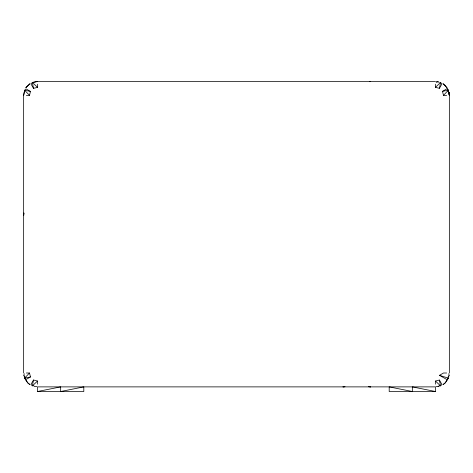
<?xml version="1.0" encoding="UTF-8"?>
<svg xmlns="http://www.w3.org/2000/svg" width="473" height="473" viewBox="0 0 473 473"><rect width="100%" height="100%" fill="white"/><g stroke="black" fill="none" stroke-linecap="round" stroke-linejoin="round"><path stroke-width="0.71" d="M448.901 94.056L449.096 92.738L448.002 90.993M24.2 373.652L23.892 375.597L24.998 377.383L23.904 375.633M23.65 373.002L23.65 95.369L24.62 90.272L26.074 88.936L30.485 91.413L29.497 95.369L26.358 95.369M23.65 95.369L24.649 90.201M439.423 88.327L440.57 82.462L441.906 83.91L439.423 88.327L435.467 87.339L435.467 84.2M33.512 380.008L30.987 384.401L32.359 385.885L33.512 380.008L37.533 381.037L37.533 384.171M448.38 378.098L445.312 382.787L443.118 384.584M446.642 373.002L443.503 373.002L439.482 375.308L448.351 378.175L445.259 382.846L443.053 384.626M449.108 375.597L448.002 377.383L449.096 375.633L448.8 373.658M435.467 381.037L440.57 385.915L441.906 384.46L439.423 380.044L435.467 381.037L435.467 384.171M449.35 373.002L449.35 95.369L448.351 90.201L446.867 88.829L442.474 91.348L443.503 95.369L448.351 90.201L445.259 85.524L443.053 83.745M30.485 376.957L24.62 378.098L26.074 379.435L30.485 376.957L29.497 373.002L24.62 378.098L27.688 382.787L29.947 384.626L27.741 382.846L24.649 378.175M435.467 87.339L440.57 82.462M32.359 385.885L37.533 381.037M448.351 378.175L446.867 379.547L439.482 375.308M29.882 83.786C23.006 90.656 25.589 87.523 29.947 83.745M438.104 386.63L439.801 385.56M439.251 385.903L438.063 386.636L436.118 386.335M435.467 81.492L37.533 81.492L32.359 82.491L30.987 83.969L33.512 88.362L37.533 87.339L37.533 84.2M37.533 391.508L60.668 386.884L60.668 391.508L83.804 386.884L83.804 391.508L37.533 391.508L37.533 386.884L435.467 386.884L435.467 391.508L389.196 391.508L389.196 386.884L412.332 391.508L412.332 386.884L435.467 391.508M442.474 91.348L448.351 90.201M32.43 82.462L37.533 81.492M438.104 81.74L436.13 82.042L438.063 81.734L439.251 82.468M36.87 386.335L34.896 386.63L33.199 385.56M344.9 386.695L342.925 386.884L344.87 386.701M443.503 95.369L446.642 95.369M26.358 373.002L29.497 373.002M30.485 91.413L24.62 90.272L29.497 95.369M443.118 83.786L447.097 87.789M37.533 87.339L32.359 82.491L33.512 88.362M448.026 91.041L449.096 92.738L449.35 95.369L448.38 90.272M439.423 380.044L440.57 385.915M449.108 92.773L449.35 95.369M23.892 213.081L23.65 215.676L23.904 213.045M370.69 81.492L369.372 81.616L370.69 81.492M370.69 386.884L368.715 386.695L370.69 386.884"/></g></svg>
